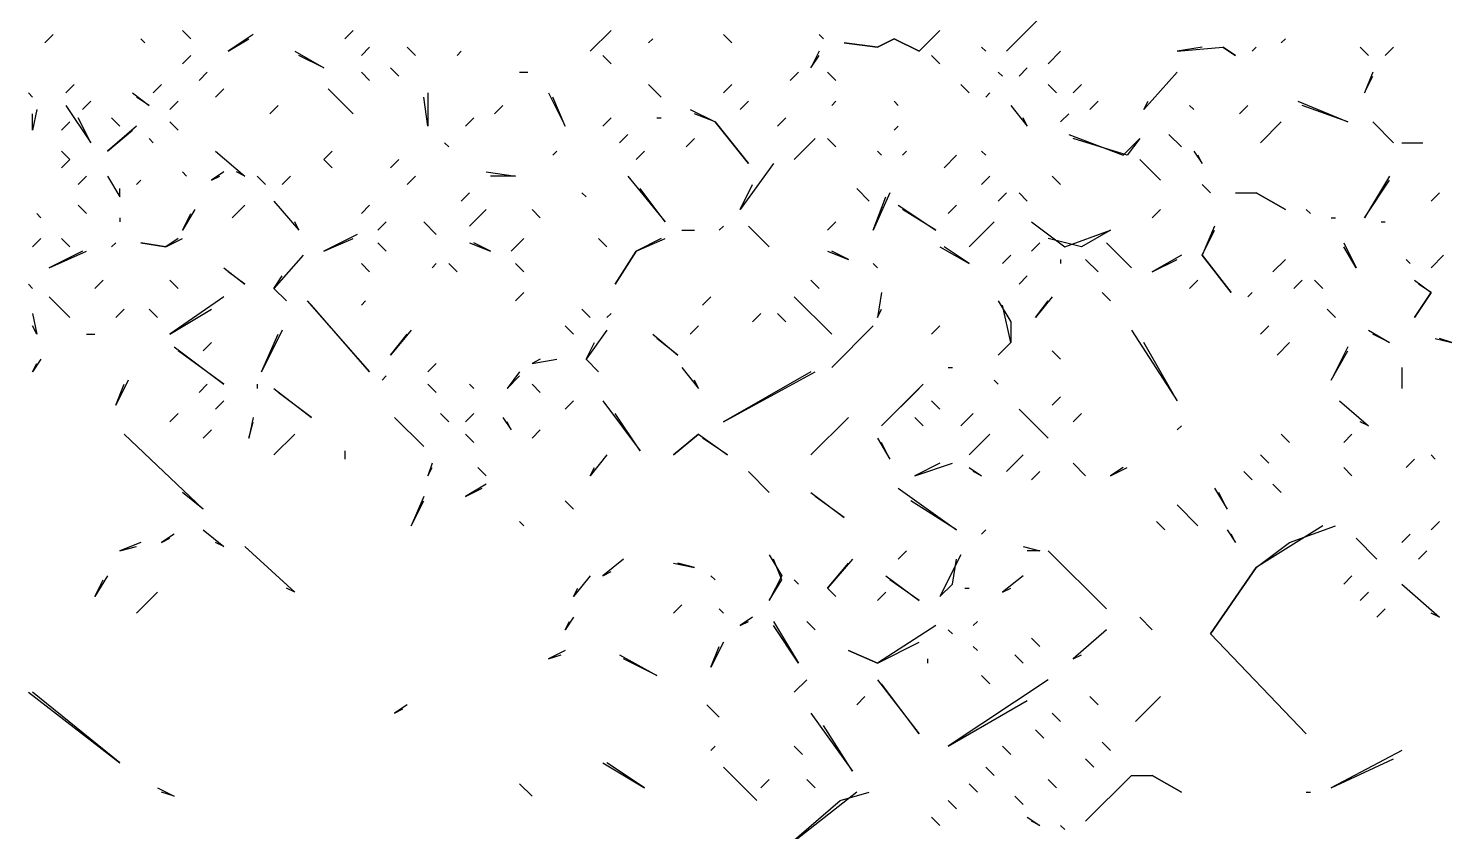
# Model space of a CAD drawing. Extents: x 1 to 2775, y -31 to 2075.
# Drawn here: x 2205 to 2261.8, y 1029.1 to 1061.2 of the extents above; entities that cross this region are included whole.
import ezdxf

# ---------------------------------------------------------------- set-up
doc = ezdxf.new("R2010")
doc.units = 0
doc.layers.add('LINEWORK', color=4, linetype='CONTINUOUS')

msp = doc.modelspace()

# ---------------------------------------------------------------- linework, layer by layer
at = {"layer": 'LINEWORK'}
for points in [[(2245.5, 1061.6667), (2244.1667, 1060.3333)], [(2206, 1061), (2205.6667, 1060.6667)], [(2209.5, 1060.8333), (2209.6667, 1060.6667)], [(2211.1667, 1061.1667), (2211.5, 1060.8333)], [(2214, 1061), (2213, 1060.3333), (2213.8333, 1060.8333)], [(2218, 1061.1667), (2217.6667, 1060.8333)], [(2228.3333, 1061.1667), (2227.5, 1060.3333)], [(2230, 1060.8333), (2229.8333, 1060.6667)], [(2232.8333, 1061), (2233.1667, 1060.6667)], [(2236.6667, 1061), (2236.8333, 1060.8333)], [(2241.5, 1061.1667), (2240.6667, 1060.3333), (2239.6667, 1060.8333), (2239, 1060.5), (2237.6667, 1060.6667), (2239, 1060.5), (2239.6667, 1060.8333), (2240.6667, 1060.3333)], [(2255.3333, 1060.8333), (2255.1667, 1060.6667)], [(2211.5, 1060.1667), (2211.1667, 1059.8333)], [(2215.6667, 1060.3333), (2216.8333, 1059.6667), (2215.8333, 1060.1667)], [(2218.6667, 1060.5), (2218.3333, 1060.1667)], [(2220.1667, 1060.5), (2220.5, 1060.1667)], [(2222.3333, 1060.3333), (2222.1667, 1060.1667)], [(2228, 1060.1667), (2228.3333, 1059.8333)], [(2236.6667, 1060.3333), (2236.3333, 1059.6667), (2236.6667, 1060.1667)], [(2241.1667, 1060.1667), (2241.5, 1059.8333)], [(2243.1667, 1060.5), (2243.3333, 1060.3333)], [(2246.3333, 1060.3333), (2245.8333, 1059.8333)], [(2252, 1060.5), (2251, 1060.3333), (2252.8333, 1060.5), (2253.3333, 1060.1667), (2252.8333, 1060.5)], [(2254.1667, 1060.5), (2254, 1060.3333)], [(2258.3333, 1060.5), (2258.6667, 1060.1667)], [(2259.6667, 1060.5), (2259.3333, 1060.1667)], [(2219.5, 1059.6667), (2219.8333, 1059.3333)], [(2245, 1059.6667), (2244.6667, 1059.3333)], [(2206.8333, 1059), (2206.5, 1058.6667)], [(2210.3333, 1059), (2210, 1058.6667)], [(2212.1667, 1059.5), (2211.8333, 1059.1667)], [(2218.3333, 1059.5), (2218.6667, 1059.1667)], [(2224.6667, 1059.5), (2225, 1059.5)], [(2229.8333, 1059), (2230.3333, 1058.5)], [(2233.1667, 1059), (2232.8333, 1058.6667)], [(2235.8333, 1059.5), (2235.5, 1059.1667)], [(2237, 1059.5), (2237.3333, 1059.1667)], [(2242.3333, 1059), (2242.6667, 1058.6667)], [(2243.8333, 1059.5), (2244, 1059.3333)], [(2245.8333, 1059), (2246.1667, 1058.6667)], [(2247.1667, 1059), (2246.8333, 1058.6667)], [(2251, 1059.5), (2249.6667, 1058), (2249.8333, 1058.3333)], [(2258.8333, 1059.5), (2258.5, 1058.6667), (2258.8333, 1059.3333)], [(2205, 1058.6667), (2205.1667, 1058.5)], [(2209.1667, 1058.6667), (2209.8333, 1058.1667), (2209.3333, 1058.5)], [(2212.8333, 1058.8333), (2212.5, 1058.5)], [(2217, 1058.8333), (2218, 1057.8333)], [(2221, 1058.6667), (2221, 1057.3333), (2220.8333, 1058.5)], [(2225.8333, 1058.6667), (2226.5, 1057.3333), (2226, 1058.5)], [(2243.5, 1058.6667), (2243.3333, 1058.5)], [(2205.3333, 1058), (2205.1667, 1057.1667), (2205.1667, 1057.8333)], [(2206.5, 1058.1667), (2207.5, 1056.6667), (2207, 1057.6667)], [(2207.5, 1058.3333), (2207.1667, 1058)], [(2211, 1058.3333), (2210.6667, 1058)], [(2215, 1058.1667), (2214.6667, 1057.8333)], [(2224, 1058.1667), (2223.6667, 1057.8333)], [(2231.5, 1058), (2232.5, 1057.5), (2233.8333, 1055.8333), (2232.5, 1057.5), (2231.6667, 1057.8333)], [(2233.8333, 1058.3333), (2233.5, 1058)], [(2237.3333, 1058.3333), (2237.1667, 1058.1667)], [(2239.6667, 1058.3333), (2239.8333, 1058.1667)], [(2244.3333, 1058.1667), (2245, 1057.3333), (2244.8333, 1057.6667)], [(2246.6667, 1057.8333), (2246.3333, 1057.5)], [(2247.8333, 1058.3333), (2247.5, 1058)], [(2251.5, 1058.1667), (2251.6667, 1058)], [(2253.8333, 1058.1667), (2253.5, 1057.8333)], [(2255.8333, 1058.3333), (2257.8333, 1057.5), (2256, 1058.1667)], [(2206.6667, 1057.5), (2206.3333, 1057.1667)], [(2209.3333, 1057.3333), (2208.1667, 1056.3333), (2209.1667, 1057.1667)], [(2208.3333, 1057.6667), (2208.6667, 1057.3333)], [(2210.6667, 1057.5), (2211, 1057.1667)], [(2222.8333, 1057.6667), (2222.5, 1057.3333)], [(2228.3333, 1057.6667), (2228, 1057.3333)], [(2230.1667, 1057.6667), (2230.3333, 1057.6667)], [(2235.3333, 1057.6667), (2235, 1057.3333)], [(2239.8333, 1057.3333), (2239.6667, 1057.1667)], [(2255.1667, 1057.5), (2254.3333, 1056.6667)], [(2258.8333, 1057.5), (2259.6667, 1056.6667)], [(2209.8333, 1056.8333), (2210, 1056.6667)], [(2229, 1057), (2228.6667, 1056.6667)], [(2231.6667, 1056.8333), (2231.3333, 1056.5)], [(2236.5, 1056.8333), (2235.6667, 1056)], [(2237, 1056.8333), (2237.3333, 1056.5)], [(2246.6667, 1057), (2248.8333, 1056.1667), (2249.5, 1056.8333), (2249, 1056.1667), (2246.8333, 1056.8333)], [(2250.6667, 1057), (2251.1667, 1056.5)], [(2206.3333, 1056.3333), (2206.6667, 1056), (2206.3333, 1055.6667), (2206.6667, 1056)], [(2212.5, 1056.3333), (2213.6667, 1055.3333), (2213.3333, 1055.5)], [(2217.1667, 1056.3333), (2216.8333, 1056), (2217.1667, 1055.6667), (2216.8333, 1056)], [(2221.6667, 1056.6667), (2221.8333, 1056.5)], [(2226.1667, 1056.3333), (2226, 1056.1667)], [(2229.6667, 1056.3333), (2229.3333, 1056)], [(2239, 1056.3333), (2239.1667, 1056.1667)], [(2240.1667, 1056.3333), (2240, 1056.1667)], [(2242.1667, 1056.1667), (2241.6667, 1055.6667)], [(2243.1667, 1056.3333), (2243.3333, 1056.1667)], [(2251.6667, 1056.3333), (2252, 1055.8333), (2251.8333, 1056.1667)], [(2260, 1056.6667), (2260.8333, 1056.6667)], [(2219.8333, 1056), (2219.5, 1055.6667)], [(2234.8333, 1055.8333), (2233.5, 1054), (2234, 1055)], [(2249.5, 1056), (2250.3333, 1055.1667)], [(2207.3333, 1055.3333), (2207, 1055)], [(2208.1667, 1055.3333), (2208.6667, 1054.5), (2208.6667, 1054.8333)], [(2209.5, 1055.1667), (2209.3333, 1055)], [(2211.1667, 1055.5), (2211.3333, 1055.3333)], [(2212.8333, 1055.5), (2212.3333, 1055.1667), (2212.6667, 1055.3333)], [(2214.1667, 1055.3333), (2214.5, 1055)], [(2215.5, 1055.3333), (2215.1667, 1055)], [(2220.5, 1055.3333), (2220.1667, 1055)], [(2223.3333, 1055.5), (2224.5, 1055.3333), (2223.5, 1055.3333)], [(2229, 1055.3333), (2230.5, 1053.5), (2229.5, 1054.8333)], [(2243.5, 1055.3333), (2243.1667, 1055)], [(2246, 1055.3333), (2246.3333, 1055)], [(2252, 1055), (2252.3333, 1054.6667)], [(2259.5, 1055.3333), (2258.5, 1053.6667), (2259.5, 1055.1667)], [(2222.6667, 1054.6667), (2222.3333, 1054.3333)], [(2227.1667, 1054.6667), (2227.3333, 1054.5)], [(2238.1667, 1054.8333), (2238.6667, 1054.3333)], [(2239.5, 1054.6667), (2238.8333, 1053.1667), (2239.3333, 1054.5)], [(2244.1667, 1054.6667), (2243.8333, 1054.3333)], [(2244.6667, 1054.6667), (2245, 1054.3333)], [(2253.3333, 1054.6667), (2254.1667, 1054.6667), (2255.3333, 1054), (2254.1667, 1054.6667)], [(2261.5, 1054.6667), (2261.1667, 1054.3333)], [(2207, 1054.1667), (2207.3333, 1053.8333)], [(2211.6667, 1054), (2211.1667, 1053.1667), (2211.5, 1053.8333)], [(2213.6667, 1054.1667), (2213.1667, 1053.6667)], [(2214.8333, 1054.3333), (2215.8333, 1053.1667), (2215.6667, 1053.5)], [(2218.6667, 1054.1667), (2218.3333, 1053.8333)], [(2223.3333, 1054), (2222.6667, 1053.3333)], [(2225.1667, 1054), (2225.5, 1053.6667)], [(2239.8333, 1054.1667), (2241.3333, 1053.1667), (2240, 1054)], [(2242.1667, 1054.1667), (2241.8333, 1053.8333)], [(2250.3333, 1054), (2250, 1053.6667)], [(2256.1667, 1054), (2256.3333, 1053.8333)], [(2205.3333, 1053.8333), (2205.5, 1053.6667)], [(2208.6667, 1053.6667), (2208.6667, 1053.5)], [(2219.3333, 1053.5), (2219, 1053.1667)], [(2220.8333, 1053.5), (2221.3333, 1053)], [(2232.8333, 1053.3333), (2232.6667, 1053.1667)], [(2233.8333, 1053.3333), (2234.6667, 1052.5)], [(2237.3333, 1053.5), (2237, 1053.1667)], [(2243.6667, 1053.5), (2242.6667, 1052.5)], [(2245.1667, 1053.5), (2246.5, 1052.5), (2248.3333, 1053.1667), (2247.1667, 1052.5), (2245.8333, 1052.8333)], [(2252.5, 1053.3333), (2252, 1052.1667), (2253.1667, 1050.6667), (2252, 1052.1667), (2252.5, 1053.1667)], [(2257.1667, 1053.6667), (2257.3333, 1053.6667)], [(2259.1667, 1053.5), (2259.3333, 1053.5)], [(2205.5, 1052.8333), (2205.1667, 1052.5)], [(2206.3333, 1052.8333), (2206.6667, 1052.5)], [(2211, 1052.8333), (2210.5, 1052.5), (2209.5, 1052.6667), (2210.5, 1052.5), (2211.1667, 1052.8333)], [(2218.1667, 1053), (2216.8333, 1052.3333), (2218, 1052.8333)], [(2224.8333, 1052.8333), (2224.3333, 1052.3333)], [(2227.8333, 1052.8333), (2228.1667, 1052.5)], [(2230.3333, 1052.8333), (2229.3333, 1052.3333), (2228.5, 1051), (2229.3333, 1052.3333), (2230.5, 1052.8333)], [(2231.1667, 1053.1667), (2231.6667, 1053.1667)], [(2207.1667, 1052.3333), (2205.8333, 1051.6667), (2207.3333, 1052.3333)], [(2208.5, 1052.6667), (2208.3333, 1052.5)], [(2216, 1052.1667), (2214.8333, 1050.8333), (2215.3333, 1050.3333), (2214.8333, 1050.8333), (2215.1667, 1051.3333)], [(2219, 1052.6667), (2219.3333, 1052.3333)], [(2222.6667, 1052.6667), (2223.5, 1052.3333), (2222.8333, 1052.6667)], [(2237, 1052.3333), (2237.8333, 1052), (2237.1667, 1052.3333)], [(2241.5, 1052.5), (2242.6667, 1051.8333), (2241.6667, 1052.5)], [(2244.3333, 1052.1667), (2244, 1051.8333)], [(2245.5, 1052.6667), (2245.1667, 1052.3333)], [(2248.1667, 1052.6667), (2249.1667, 1051.6667)], [(2251.1667, 1052.1667), (2250, 1051.5), (2251, 1052)], [(2257.6667, 1052.6667), (2258.1667, 1051.6667), (2257.6667, 1052.5)], [(2261.6667, 1052.1667), (2261.1667, 1051.6667)], [(2212.8333, 1051.6667), (2213.6667, 1051), (2213, 1051.5)], [(2218.3333, 1051.8333), (2218.6667, 1051.5)], [(2221.3333, 1051.8333), (2221.1667, 1051.6667)], [(2221.8333, 1051.8333), (2222.1667, 1051.5)], [(2224.5, 1051.8333), (2224.8333, 1051.5)], [(2238.8333, 1051.8333), (2239, 1051.6667)], [(2246.3333, 1052), (2246.3333, 1051.8333)], [(2247.3333, 1052), (2247.8333, 1051.5)], [(2255.3333, 1052), (2254.8333, 1051.5)], [(2260.1667, 1052), (2260.3333, 1051.8333)], [(2208, 1051.1667), (2207.6667, 1050.8333)], [(2210.6667, 1051.1667), (2211, 1050.8333)], [(2236.3333, 1051.1667), (2236.6667, 1050.8333)], [(2245, 1051.3333), (2244.6667, 1051)], [(2251.8333, 1051.1667), (2251.5, 1050.8333)], [(2256, 1051.1667), (2255.6667, 1050.8333)], [(2256.5, 1051.1667), (2256.8333, 1050.8333)], [(2260.5, 1051.1667), (2261.1667, 1050.6667), (2260.5, 1049.6667), (2261.1667, 1050.6667), (2260.6667, 1051)], [(2205, 1051), (2205.1667, 1050.8333)], [(2205.8333, 1050.5), (2206.6667, 1049.6667)], [(2212.8333, 1050.5), (2210.6667, 1049), (2212.3333, 1050)], [(2224.8333, 1050.6667), (2224.5, 1050.3333)], [(2232.3333, 1050.5), (2232, 1050.1667)], [(2235.6667, 1050.5), (2237.1667, 1049)], [(2239.1667, 1050.6667), (2239, 1049.6667), (2239.1667, 1050)], [(2246, 1050.5), (2245.3333, 1049.6667), (2245.8333, 1050.3333)], [(2248, 1050.6667), (2248.3333, 1050.3333)], [(2254, 1050.6667), (2253.8333, 1050.5)], [(2208.8333, 1050), (2208.5, 1049.6667)], [(2209.8333, 1050), (2210.1667, 1049.6667)], [(2216.1667, 1050.3333), (2218.6667, 1047.5), (2216.3333, 1050.1667)], [(2218.5, 1050.3333), (2218.3333, 1050.1667)], [(2227.1667, 1050), (2227.5, 1049.6667)], [(2243.8333, 1050.3333), (2244.3333, 1049.5), (2244.3333, 1048.6667), (2243.8333, 1048.1667), (2244.3333, 1048.6667), (2244, 1050.1667)], [(2257, 1050), (2257.3333, 1049.6667)], [(2205.1667, 1049.8333), (2205.3333, 1049), (2205.1667, 1049.3333)], [(2226.5, 1049.3333), (2226.8333, 1049)], [(2228.3333, 1049.8333), (2228.1667, 1049.6667)], [(2231.8333, 1049.3333), (2231.5, 1049)], [(2234.3333, 1049.8333), (2234, 1049.5)], [(2235, 1049.8333), (2235.3333, 1049.5)], [(2238.8333, 1049.3333), (2237.1667, 1047.6667)], [(2241.5, 1049.3333), (2241.1667, 1049)], [(2254.6667, 1049.3333), (2254.3333, 1049)], [(2207.3333, 1049), (2207.6667, 1049)], [(2215.1667, 1049.1667), (2214.3333, 1047.5), (2215, 1049)], [(2220.3333, 1049.1667), (2219.5, 1048.1667), (2220.1667, 1049)], [(2228.1667, 1049.1667), (2227.3333, 1048), (2227.8333, 1047.5), (2227.3333, 1048), (2227.6667, 1048.6667)], [(2230, 1049), (2231, 1048.1667), (2230.1667, 1048.8333)], [(2249.1667, 1049.1667), (2251, 1046.3333), (2249.6667, 1048.6667)], [(2258.6667, 1049.1667), (2259.5, 1048.6667), (2258.8333, 1049)], [(2261.3333, 1048.8333), (2262, 1048.6667), (2261.5, 1048.8333)], [(2210.8333, 1048.5), (2212.8333, 1047), (2211, 1048.3333)], [(2212.3333, 1048.6667), (2212, 1048.3333)], [(2246, 1048.3333), (2246.3333, 1048)], [(2255.5, 1048.6667), (2255, 1048.1667)], [(2257.8333, 1048.5), (2257.1667, 1047.1667), (2257.8333, 1048.3333)], [(2205.5, 1048), (2205.1667, 1047.5), (2205.3333, 1047.8333)], [(2221.3333, 1047.8333), (2221, 1047.5)], [(2225.5, 1048), (2225.1667, 1047.8333), (2226.1667, 1048)], [(2231.1667, 1047.6667), (2231.8333, 1046.8333), (2231.6667, 1047.1667)], [(2241.8333, 1047.6667), (2242, 1047.6667)], [(2260, 1047.6667), (2260, 1046.8333)], [(2209, 1047.1667), (2208.5, 1046.1667), (2208.8333, 1047)], [(2219.3333, 1047.3333), (2219.1667, 1047.1667)], [(2224.6667, 1047.5), (2224.1667, 1046.8333), (2224.6667, 1047.3333)], [(2236.3333, 1047.5), (2232.8333, 1045.5), (2236.5, 1047.5)], [(2243.6667, 1047.1667), (2243.8333, 1047)], [(2212.1667, 1047), (2211.8333, 1046.6667)], [(2214.1667, 1047), (2214.1667, 1046.8333)], [(2214.8333, 1046.8333), (2216.3333, 1045.6667), (2215, 1046.6667)], [(2221, 1047), (2221.3333, 1046.6667)], [(2222.6667, 1047), (2222.8333, 1046.8333)], [(2225.1667, 1047), (2225.5, 1046.6667)], [(2240.8333, 1047), (2239.1667, 1045.3333), (2240.6667, 1046.8333)], [(2246.3333, 1046.5), (2246, 1046.1667)], [(2212.8333, 1046.3333), (2212.5, 1046)], [(2226.8333, 1046.3333), (2226.5, 1046)], [(2228, 1046.3333), (2229.5, 1044.3333), (2228.5, 1045.8333)], [(2241.1667, 1046.3333), (2241.5, 1046)], [(2244.6667, 1046), (2245.8333, 1044.8333)], [(2257.5, 1046.3333), (2258.6667, 1045.3333), (2258.3333, 1045.5)], [(2211, 1045.8333), (2210.6667, 1045.5)], [(2214, 1045.6667), (2213.8333, 1044.8333), (2214, 1045.5)], [(2219.6667, 1045.6667), (2220.8333, 1044.5)], [(2221.5, 1045.8333), (2221.8333, 1045.5)], [(2222.8333, 1045.8333), (2222.5, 1045.5)], [(2224, 1045.6667), (2224.3333, 1045.1667), (2224.1667, 1045.5)], [(2237.8333, 1045.6667), (2236.3333, 1044.1667)], [(2240.5, 1045.6667), (2240.8333, 1045.3333)], [(2242.8333, 1045.8333), (2242.3333, 1045.3333)], [(2247.1667, 1045.8333), (2246.8333, 1045.5)], [(2208.8333, 1045), (2212, 1042), (2211.1667, 1042.6667)], [(2212.3333, 1045.1667), (2212, 1044.8333)], [(2215.6667, 1045), (2214.8333, 1044.1667)], [(2222.5, 1045), (2222.8333, 1044.6667)], [(2225.5, 1045.1667), (2225.1667, 1044.8333)], [(2231.8333, 1045), (2230.8333, 1044.1667), (2231.8333, 1045), (2233, 1044.1667), (2232, 1044.8333)], [(2239, 1044.8333), (2239.5, 1044), (2239.1667, 1044.6667)], [(2243.5, 1045), (2242.6667, 1044.1667)], [(2251.1667, 1045.3333), (2251, 1045.1667)], [(2255.1667, 1045), (2255.5, 1044.6667)], [(2258, 1045), (2257.6667, 1044.6667)], [(2217.6667, 1044.3333), (2217.6667, 1044)], [(2221.1667, 1043.8333), (2221, 1043.3333), (2221.1667, 1043.6667)], [(2223, 1043.6667), (2223.3333, 1043.3333)], [(2228.1667, 1044.1667), (2227.5, 1043.3333), (2227.6667, 1043.6667)], [(2241.5, 1043.8333), (2240.5, 1043.3333), (2242, 1043.8333)], [(2242.6667, 1043.6667), (2243.1667, 1043.3333), (2242.8333, 1043.5)], [(2244.8333, 1044.1667), (2244.1667, 1043.5)], [(2246.8333, 1043.8333), (2247.3333, 1043.3333)], [(2248.8333, 1043.6667), (2248.3333, 1043.3333), (2249, 1043.6667)], [(2254.3333, 1044.1667), (2254.6667, 1043.8333)], [(2257.6667, 1043.6667), (2258, 1043.3333)], [(2260.5, 1044), (2260.1667, 1043.6667)], [(2261.1667, 1044.1667), (2261.3333, 1044)], [(2233.8333, 1043.5), (2234.6667, 1042.6667)], [(2245.5, 1043.5), (2245.1667, 1043.1667)], [(2253.6667, 1043.5), (2254, 1043.1667)], [(2220.8333, 1042.5), (2220.3333, 1041.3333), (2220.8333, 1042.3333)], [(2223.3333, 1043), (2222.5, 1042.5), (2223.1667, 1042.8333)], [(2236.3333, 1042.6667), (2237.6667, 1041.6667), (2236.5, 1042.5)], [(2239.8333, 1042.8333), (2242.1667, 1041.1667), (2240.3333, 1042.3333)], [(2252.5, 1042.8333), (2253, 1042), (2252.6667, 1042.6667)], [(2254.8333, 1043), (2255.1667, 1042.6667)], [(2226.5, 1042.3333), (2226.8333, 1042)], [(2251, 1042.1667), (2251.8333, 1041.3333)], [(2224.6667, 1041.5), (2224.8333, 1041.3333)], [(2250.1667, 1041.5), (2250.5, 1041.1667)], [(2261.5, 1041.5), (2261.1667, 1041.1667)], [(2210.8333, 1041), (2210.3333, 1040.6667), (2210.6667, 1040.8333)], [(2212, 1041.1667), (2212.8333, 1040.5), (2212.5, 1040.6667)], [(2243.3333, 1041.1667), (2243.1667, 1041)], [(2256.8333, 1041.3333), (2254.1667, 1039.6667), (2252.3333, 1037), (2256.1667, 1033), (2252.3333, 1037), (2254.1667, 1039.6667), (2255.5, 1040.6667), (2257.3333, 1041.3333)], [(2253, 1041.1667), (2253.3333, 1040.6667), (2253.1667, 1041)], [(2258.1667, 1040.8333), (2259, 1040)], [(2260.3333, 1041), (2260, 1040.6667)], [(2209.5, 1040.6667), (2208.6667, 1040.3333), (2209.3333, 1040.5)], [(2213.6667, 1040.5), (2215.6667, 1038.6667), (2215.3333, 1038.8333)], [(2240.1667, 1040.3333), (2239.8333, 1040)], [(2244.8333, 1040.5), (2245.5, 1040.3333), (2245, 1040.3333)], [(2245.8333, 1040.3333), (2248.1667, 1038)], [(2261, 1040.3333), (2260.6667, 1040)], [(2228.8333, 1040), (2228, 1039.3333), (2228.3333, 1039.5)], [(2230.8333, 1039.8333), (2231.6667, 1039.6667), (2231, 1039.8333)], [(2234.6667, 1040.1667), (2235.1667, 1039.3333), (2234.6667, 1038.3333), (2235.1667, 1039.1667), (2234.8333, 1040)], [(2238, 1040), (2237, 1038.8333), (2237.3333, 1038.5), (2237, 1038.8333), (2237.8333, 1039.8333)], [(2242.3333, 1040.1667), (2241.5, 1038.5), (2242, 1039), (2242.1667, 1040)], [(2208.1667, 1039.3333), (2207.6667, 1038.5), (2208, 1039.1667)], [(2227.5, 1039.3333), (2226.8333, 1038.5), (2227, 1038.8333)], [(2232.3333, 1039.3333), (2232.5, 1039.1667)], [(2235.6667, 1039.1667), (2235.8333, 1039)], [(2239.3333, 1039.3333), (2240.6667, 1038.3333), (2239.5, 1039.1667)], [(2244.8333, 1039.3333), (2244, 1038.6667), (2244.3333, 1038.8333)], [(2258, 1039.3333), (2257.6667, 1039)], [(2210.1667, 1038.6667), (2209.3333, 1037.8333)], [(2239.3333, 1038.6667), (2239, 1038.3333)], [(2242.5, 1038.8333), (2242.6667, 1038.8333)], [(2258.6667, 1038.6667), (2258.3333, 1038.3333)], [(2260, 1039), (2261.5, 1037.6667), (2261.1667, 1037.8333)], [(2231.1667, 1038.1667), (2230.8333, 1037.8333)], [(2232.6667, 1038), (2232.8333, 1037.8333)], [(2259.3333, 1038), (2259, 1037.6667)], [(2226.8333, 1037.6667), (2226.5, 1037.1667), (2226.6667, 1037.5)], [(2234, 1037.6667), (2233.5, 1037.3333), (2233.8333, 1037.5)], [(2234.8333, 1037.5), (2235.8333, 1035.8333), (2234.8333, 1037.3333)], [(2236.1667, 1037.5), (2236.5, 1037.1667)], [(2243, 1037.5), (2242.8333, 1037.3333)], [(2249.5, 1037.6667), (2250, 1037.1667)], [(2241.3333, 1037.3333), (2239, 1035.8333), (2237.8333, 1036.3333), (2239, 1035.8333), (2240.6667, 1036.6667)], [(2241.8333, 1037.1667), (2242, 1037)], [(2245.1667, 1036.8333), (2245.5, 1036.5)], [(2248.1667, 1037.1667), (2246.8333, 1036), (2247.1667, 1036.1667)], [(2226.5, 1036.3333), (2225.8333, 1036), (2226.3333, 1036.1667)], [(2232.8333, 1036.6667), (2232.3333, 1035.6667), (2232.6667, 1036.5)], [(2242.8333, 1036.5), (2243, 1036.3333)], [(2228.6667, 1036.1667), (2230.1667, 1035.3333), (2228.8333, 1036)], [(2241, 1036), (2241, 1035.8333)], [(2244.5, 1036.1667), (2244.8333, 1035.8333)], [(2236.1667, 1035.1667), (2235.6667, 1034.6667)], [(2239, 1035.1667), (2240.6667, 1033), (2239.1667, 1035)], [(2245.8333, 1035.1667), (2241.8333, 1032.5), (2245, 1034.3333)], [(2243.1667, 1035.3333), (2243.5, 1035)], [(2205, 1034.6667), (2208.6667, 1031.8333), (2205.1667, 1034.6667)], [(2220.1667, 1034.1667), (2219.6667, 1033.8333), (2220, 1034)], [(2232.1667, 1034.1667), (2232.6667, 1033.6667)], [(2238.5, 1034.5), (2238.1667, 1034.1667)], [(2247.5, 1034.5), (2247.8333, 1034.1667)], [(2250.3333, 1034.5), (2249.3333, 1033.5)], [(2236.3333, 1033.8333), (2238, 1031.5), (2236.8333, 1033.3333)], [(2246, 1033.8333), (2246.3333, 1033.5)], [(2245.3333, 1033.1667), (2245.6667, 1032.8333)], [(2232.5, 1032.5), (2232.3333, 1032.3333)], [(2235.6667, 1032.5), (2236, 1032.1667)], [(2244, 1032.5), (2244.3333, 1032.1667)], [(2248, 1032.6667), (2248.3333, 1032.3333)], [(2260, 1032.3333), (2257.1667, 1030.8333), (2259.6667, 1032)], [(2228, 1031.8333), (2229.6667, 1030.8333), (2228.1667, 1031.8333)], [(2247.3333, 1032), (2247.6667, 1031.6667)], [(2232.8333, 1031.6667), (2234.1667, 1030.3333)], [(2234.6667, 1031.1667), (2234.3333, 1030.8333)], [(2236.1667, 1031.1667), (2236.5, 1030.8333)], [(2243.3333, 1031.6667), (2243.6667, 1031.3333)], [(2245.8333, 1031.1667), (2246.1667, 1030.8333)], [(2249.1667, 1031.3333), (2247.3333, 1029.5), (2249.1667, 1031.3333), (2250, 1031.3333), (2251.1667, 1030.6667), (2250, 1031.3333)], [(2210.1667, 1030.8333), (2210.8333, 1030.5), (2210.3333, 1030.6667)], [(2224.6667, 1031), (2225.1667, 1030.5)], [(2238.1667, 1030.6667), (2235, 1028.1667), (2237.5, 1030.3333), (2238.6667, 1030.6667)], [(2242.6667, 1031), (2243, 1030.6667)], [(2256.1667, 1030.6667), (2256.3333, 1030.6667)], [(2241.8333, 1030.3333), (2242.1667, 1030)], [(2244.5, 1030.5), (2244.8333, 1030.1667)], [(2241.1667, 1029.6667), (2241.5, 1029.3333)], [(2245, 1029.6667), (2245.5, 1029.3333), (2245.1667, 1029.5)], [(2246.3333, 1029.3333), (2246.5, 1029.1667)]]:
    msp.add_lwpolyline(points, dxfattribs=at)

doc.saveas('drawing.dxf')
